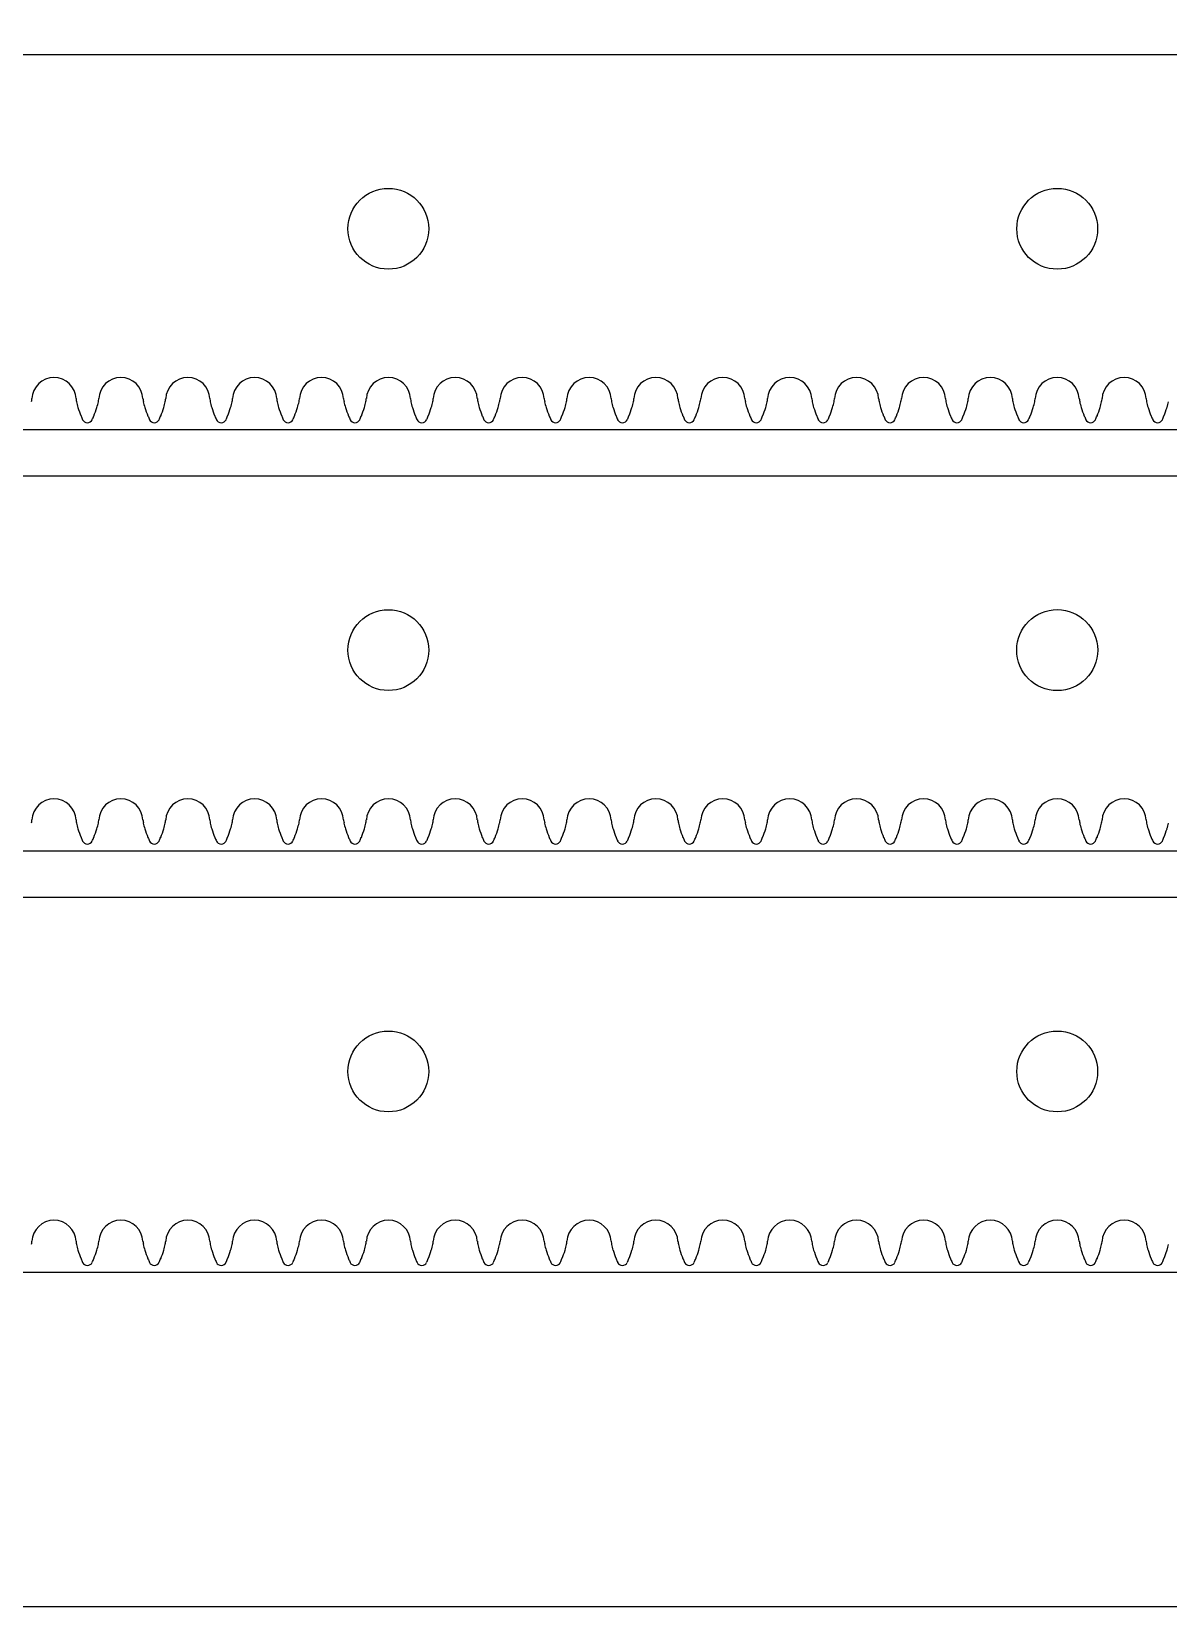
# Model space of a CAD drawing. Extents: x 0 to 800, y 0 to 400.
# Drawn here: x 168.3 to 253.3, y 0 to 117.7 of the extents above; entities that cross this region are included whole.
import ezdxf

# ---------------------------------------------------------------- set-up
doc = ezdxf.new("R2010")
doc.units = 0
doc.header["$MEASUREMENT"] = 0
for name, color, linetype in [('CUTOUT_5MM', 18, 'CONTINUOUS'), ('INSIDE_HOLES_5MM', 18, 'CONTINUOUS'), ('RACK_4MM', 18, 'CONTINUOUS')]:
    doc.layers.add(name, color=color, linetype=linetype)

msp = doc.modelspace()

# ---------------------------------------------------------------- linework, layer by layer
at = {"layer": 'CUTOUT_5MM'}
for p, q in [((744, 116), (46, 116)), ((46, 88), (744, 88)), ((744, 84.5), (46, 84.5)), ((46, 56.5), (744, 56.5)), ((744, 53), (46, 53)), ((46, 25), (744, 25))]:
    msp.add_line(p, q, dxfattribs=at)
at = {"layer": 'INSIDE_HOLES_5MM'}
for centre, radius in [((195, 103), 3.02), ((245, 103), 3.02), ((195, 71.5), 3.02), ((245, 71.5), 3.03), ((195, 40), 3.02), ((245, 40), 3.02)]:
    msp.add_circle(centre, radius, dxfattribs=at)
at = {"layer": 'RACK_4MM'}
for p, q in [((168.35, 90.26), (168.35, 90.31)), ((171.65, 90.31), (171.65, 90.26)), ((173.35, 90.26), (173.35, 90.31)), ((176.65, 90.31), (176.65, 90.26)), ((178.35, 90.26), (178.35, 90.31)), ((181.65, 90.31), (181.65, 90.26)), ((183.35, 90.26), (183.35, 90.31)), ((186.65, 90.31), (186.65, 90.26)), ((188.35, 90.26), (188.35, 90.31)), ((191.65, 90.31), (191.65, 90.26)), ((193.35, 90.26), (193.35, 90.31)), ((196.65, 90.31), (196.65, 90.26)), ((198.35, 90.26), (198.35, 90.31)), ((201.65, 90.31), (201.65, 90.26)), ((203.35, 90.26), (203.35, 90.31)), ((206.65, 90.31), (206.65, 90.26)), ((208.35, 90.26), (208.35, 90.31)), ((211.65, 90.31), (211.65, 90.26)), ((213.35, 90.26), (213.35, 90.31)), ((216.65, 90.31), (216.65, 90.26)), ((218.35, 90.26), (218.35, 90.31)), ((221.65, 90.31), (221.65, 90.26)), ((223.35, 90.26), (223.35, 90.31)), ((226.65, 90.31), (226.65, 90.26)), ((228.35, 90.26), (228.35, 90.31)), ((231.65, 90.31), (231.65, 90.26)), ((233.35, 90.26), (233.35, 90.31)), ((236.65, 90.31), (236.65, 90.26)), ((238.35, 90.26), (238.35, 90.31)), ((241.65, 90.31), (241.65, 90.26)), ((243.35, 90.26), (243.35, 90.31)), ((246.65, 90.31), (246.65, 90.26)), ((248.35, 90.26), (248.35, 90.31)), ((251.65, 90.31), (251.65, 90.26)), ((168.35, 58.76), (168.35, 58.81)), ((171.65, 58.81), (171.65, 58.76)), ((173.35, 58.76), (173.35, 58.81)), ((176.65, 58.81), (176.65, 58.76)), ((178.35, 58.76), (178.35, 58.81)), ((181.65, 58.81), (181.65, 58.76)), ((183.35, 58.76), (183.35, 58.81)), ((186.65, 58.81), (186.65, 58.76)), ((188.35, 58.76), (188.35, 58.81)), ((191.65, 58.81), (191.65, 58.76)), ((193.35, 58.76), (193.35, 58.81)), ((196.65, 58.81), (196.65, 58.76)), ((198.35, 58.76), (198.35, 58.81)), ((201.65, 58.81), (201.65, 58.76)), ((203.35, 58.76), (203.35, 58.81)), ((206.65, 58.81), (206.65, 58.76)), ((208.35, 58.76), (208.35, 58.81)), ((211.65, 58.81), (211.65, 58.76)), ((213.35, 58.76), (213.35, 58.81)), ((216.65, 58.81), (216.65, 58.76)), ((218.35, 58.76), (218.35, 58.81)), ((221.65, 58.81), (221.65, 58.76)), ((223.35, 58.76), (223.35, 58.81)), ((226.65, 58.81), (226.65, 58.76)), ((228.35, 58.76), (228.35, 58.81)), ((231.65, 58.81), (231.65, 58.76)), ((233.35, 58.76), (233.35, 58.81)), ((236.65, 58.81), (236.65, 58.76)), ((238.35, 58.76), (238.35, 58.81)), ((241.65, 58.81), (241.65, 58.76)), ((243.35, 58.76), (243.35, 58.81)), ((246.65, 58.81), (246.65, 58.76)), ((248.35, 58.76), (248.35, 58.81)), ((251.65, 58.81), (251.65, 58.76)), ((168.35, 27.26), (168.35, 27.31)), ((171.65, 27.31), (171.65, 27.26)), ((173.35, 27.26), (173.35, 27.31)), ((176.65, 27.31), (176.65, 27.26)), ((178.35, 27.26), (178.35, 27.31)), ((181.65, 27.31), (181.65, 27.26)), ((183.35, 27.26), (183.35, 27.31)), ((186.65, 27.31), (186.65, 27.26)), ((188.35, 27.26), (188.35, 27.31)), ((191.65, 27.31), (191.65, 27.26)), ((193.35, 27.26), (193.35, 27.31)), ((196.65, 27.31), (196.65, 27.26)), ((198.35, 27.26), (198.35, 27.31)), ((201.65, 27.31), (201.65, 27.26)), ((203.35, 27.26), (203.35, 27.31)), ((206.65, 27.31), (206.65, 27.26)), ((208.35, 27.26), (208.35, 27.31)), ((211.65, 27.31), (211.65, 27.26)), ((213.35, 27.26), (213.35, 27.31)), ((216.65, 27.31), (216.65, 27.26)), ((218.35, 27.26), (218.35, 27.31)), ((221.65, 27.31), (221.65, 27.26)), ((223.35, 27.26), (223.35, 27.31)), ((226.65, 27.31), (226.65, 27.26)), ((228.35, 27.26), (228.35, 27.31)), ((231.65, 27.31), (231.65, 27.26)), ((233.35, 27.26), (233.35, 27.31)), ((236.65, 27.31), (236.65, 27.26)), ((238.35, 27.26), (238.35, 27.31)), ((241.65, 27.31), (241.65, 27.26)), ((243.35, 27.26), (243.35, 27.31)), ((246.65, 27.31), (246.65, 27.26)), ((248.35, 27.26), (248.35, 27.31)), ((251.65, 27.31), (251.65, 27.26))]:
    msp.add_line(p, q, dxfattribs=at)
msp.add_lwpolyline([(0, 0), (800, 0), (800, 400), (0, 400)], close=True, dxfattribs=at)
for points in [[(745, 91.88), (745, 116), (45, 116), (45, 91.88)], [(745, 60.38), (745, 84.5), (45, 84.5), (45, 60.38)], [(745, 28.88), (745, 53), (45, 53), (45, 28.88)]]:
    msp.add_lwpolyline(points, dxfattribs=at)
for centre, radius, start, end in [((170, 90.23), 1.65, 2.4997, 177.5003), ((175, 90.23), 1.65, 2.4997, 177.5003), ((180, 90.23), 1.65, 2.4997, 177.5003), ((185, 90.23), 1.65, 2.4997, 177.5003), ((190, 90.23), 1.65, 2.4997, 177.5003), ((195, 90.23), 1.65, 2.4997, 177.5003), ((200, 90.23), 1.65, 2.4997, 177.5003), ((205, 90.23), 1.65, 2.4997, 177.5003), ((210, 90.23), 1.65, 2.4997, 177.5003), ((215, 90.23), 1.65, 2.4997, 177.5003), ((220, 90.23), 1.65, 2.4997, 177.5003), ((225, 90.23), 1.65, 2.4997, 177.5003), ((230, 90.23), 1.65, 2.4997, 177.5003), ((235, 90.23), 1.65, 2.4997, 177.5003), ((240, 90.23), 1.65, 2.4997, 177.5003), ((245, 90.23), 1.65, 2.4997, 177.5003), ((250, 90.23), 1.65, 2.4997, 177.5003), ((166.54, 90.46), 1.82, 347.897, 353.7115), ((173.88, 90.53), 2.24, 186.8377, 191.5538), ((176.08, 90.96), 4.49, 191.3933, 197.171), ((178.69, 91.77), 7.22, 197.1596, 202.5425), ((166.78, 91.6), 6.72, 337.259, 343.0389), ((167.5, 91.32), 5.95, 343.5387, 347.897), ((171.54, 90.46), 1.82, 347.897, 353.7115), ((178.88, 90.53), 2.24, 186.8377, 191.5538), ((181.08, 90.96), 4.49, 191.3933, 197.171), ((183.69, 91.77), 7.22, 197.1596, 202.5425), ((171.78, 91.6), 6.72, 337.259, 343.0389), ((172.5, 91.32), 5.95, 343.5387, 347.897), ((176.54, 90.46), 1.82, 347.897, 353.7115), ((183.88, 90.53), 2.24, 186.8377, 191.5538), ((186.08, 90.96), 4.49, 191.3933, 197.171), ((188.69, 91.77), 7.22, 197.1596, 202.5425), ((176.78, 91.6), 6.72, 337.259, 343.0389), ((177.5, 91.32), 5.95, 343.5387, 347.897), ((181.54, 90.46), 1.82, 347.897, 353.7115), ((188.88, 90.53), 2.24, 186.8377, 191.5538), ((191.08, 90.96), 4.49, 191.3933, 197.171), ((193.69, 91.77), 7.22, 197.1596, 202.5425), ((181.78, 91.6), 6.72, 337.259, 343.0389), ((182.5, 91.32), 5.95, 343.5387, 347.897), ((186.54, 90.46), 1.82, 347.897, 353.7115), ((193.88, 90.53), 2.24, 186.8377, 191.5538), ((196.08, 90.96), 4.49, 191.3933, 197.171), ((198.69, 91.77), 7.22, 197.1596, 202.5425), ((186.78, 91.6), 6.72, 337.259, 343.0389), ((187.5, 91.32), 5.95, 343.5387, 347.897), ((191.54, 90.46), 1.82, 347.897, 353.7115), ((198.88, 90.53), 2.24, 186.8377, 191.5538), ((201.08, 90.96), 4.49, 191.3933, 197.171), ((203.69, 91.77), 7.22, 197.1596, 202.5425), ((191.78, 91.6), 6.72, 337.259, 343.0389), ((192.5, 91.32), 5.95, 343.5387, 347.897), ((196.54, 90.46), 1.82, 347.897, 353.7115), ((203.88, 90.53), 2.24, 186.8377, 191.5538), ((206.08, 90.96), 4.49, 191.3933, 197.171), ((208.69, 91.77), 7.22, 197.1596, 202.5425), ((196.78, 91.6), 6.72, 337.259, 343.0389), ((197.5, 91.32), 5.95, 343.5387, 347.897), ((201.54, 90.46), 1.82, 347.897, 353.7115), ((208.88, 90.53), 2.24, 186.8377, 191.5538), ((211.08, 90.96), 4.49, 191.3933, 197.171), ((213.69, 91.77), 7.22, 197.1596, 202.5425), ((201.78, 91.6), 6.72, 337.259, 343.0389), ((202.5, 91.32), 5.95, 343.5387, 347.897), ((206.54, 90.46), 1.82, 347.897, 353.7115), ((213.88, 90.53), 2.24, 186.8377, 191.5538), ((216.08, 90.96), 4.49, 191.3933, 197.171), ((218.69, 91.77), 7.22, 197.1596, 202.5425), ((206.78, 91.6), 6.72, 337.259, 343.0389), ((207.5, 91.32), 5.95, 343.5387, 347.897), ((211.54, 90.46), 1.82, 347.897, 353.7115), ((218.88, 90.53), 2.24, 186.8377, 191.5538), ((221.08, 90.96), 4.49, 191.3933, 197.171), ((223.69, 91.77), 7.22, 197.1596, 202.5425), ((211.78, 91.6), 6.72, 337.259, 343.0389), ((212.5, 91.32), 5.95, 343.5387, 347.897), ((216.54, 90.46), 1.82, 347.897, 353.7115), ((223.88, 90.53), 2.24, 186.8377, 191.5538), ((226.08, 90.96), 4.49, 191.3933, 197.171), ((228.69, 91.77), 7.22, 197.1596, 202.5425), ((216.78, 91.6), 6.72, 337.259, 343.0389), ((217.5, 91.32), 5.95, 343.5387, 347.897), ((221.54, 90.46), 1.82, 347.897, 353.7115), ((228.88, 90.53), 2.24, 186.8377, 191.5538), ((231.08, 90.96), 4.49, 191.3933, 197.171), ((233.69, 91.77), 7.22, 197.1596, 202.5425), ((221.78, 91.6), 6.72, 337.259, 343.0389), ((222.5, 91.32), 5.95, 343.5387, 347.897), ((226.54, 90.46), 1.82, 347.897, 353.7115), ((233.88, 90.53), 2.24, 186.8377, 191.5538), ((236.08, 90.96), 4.49, 191.3933, 197.171), ((238.69, 91.77), 7.22, 197.1596, 202.5425), ((226.78, 91.6), 6.72, 337.259, 343.0389), ((227.5, 91.32), 5.95, 343.5387, 347.897), ((231.54, 90.46), 1.82, 347.897, 353.7115), ((238.88, 90.53), 2.24, 186.8377, 191.5538), ((241.08, 90.96), 4.49, 191.3933, 197.171), ((243.69, 91.77), 7.22, 197.1596, 202.5425), ((231.78, 91.6), 6.72, 337.259, 343.0389), ((232.5, 91.32), 5.95, 343.5387, 347.897), ((236.54, 90.46), 1.82, 347.897, 353.7115), ((243.88, 90.53), 2.24, 186.8377, 191.5538), ((246.08, 90.96), 4.49, 191.3933, 197.171), ((248.69, 91.77), 7.22, 197.1596, 202.5425), ((236.78, 91.6), 6.72, 337.259, 343.0389), ((237.5, 91.32), 5.95, 343.5387, 347.897), ((241.54, 90.46), 1.82, 347.897, 353.7115), ((248.88, 90.53), 2.24, 186.8377, 191.5538), ((251.08, 90.96), 4.49, 191.3933, 197.171), ((253.69, 91.77), 7.22, 197.1596, 202.5425), ((241.78, 91.6), 6.72, 337.259, 343.0389), ((242.5, 91.32), 5.95, 343.5387, 347.897), ((246.54, 90.46), 1.82, 347.897, 353.7115), ((253.88, 90.53), 2.24, 186.8377, 191.5538), ((256.08, 90.96), 4.49, 191.3933, 197.171), ((258.69, 91.77), 7.22, 197.1596, 202.5425), ((246.78, 91.6), 6.72, 337.259, 343.0389), ((247.5, 91.32), 5.95, 343.5387, 347.897), ((180.08, 92.34), 8.72, 202.5425, 204.4697), ((172.5, 88.89), 0.396, 204.3206, 335.6794), ((162.85, 93.25), 10.98, 335.7289, 337.259), ((185.08, 92.34), 8.72, 202.5425, 204.4697), ((177.5, 88.89), 0.396, 204.3206, 335.6794), ((167.85, 93.25), 10.98, 335.7289, 337.259), ((190.08, 92.34), 8.72, 202.5425, 204.4697), ((182.5, 88.89), 0.396, 204.3206, 335.6794), ((172.85, 93.25), 10.98, 335.7289, 337.259), ((195.08, 92.34), 8.72, 202.5425, 204.4697), ((187.5, 88.89), 0.396, 204.3206, 335.6794), ((177.85, 93.25), 10.98, 335.7289, 337.259), ((200.08, 92.34), 8.72, 202.5425, 204.4697), ((192.5, 88.89), 0.396, 204.3206, 335.6794), ((182.85, 93.25), 10.98, 335.7289, 337.259), ((205.08, 92.34), 8.72, 202.5425, 204.4697), ((197.5, 88.89), 0.396, 204.3206, 335.6794), ((187.85, 93.25), 10.98, 335.7289, 337.259), ((210.08, 92.34), 8.72, 202.5425, 204.4697), ((202.5, 88.89), 0.396, 204.3206, 335.6794), ((192.85, 93.25), 10.98, 335.7289, 337.259), ((215.08, 92.34), 8.72, 202.5425, 204.4697), ((207.5, 88.89), 0.396, 204.3206, 335.6794), ((197.85, 93.25), 10.98, 335.7289, 337.259), ((220.08, 92.34), 8.72, 202.5425, 204.4697), ((212.5, 88.89), 0.396, 204.3206, 335.6794), ((202.85, 93.25), 10.98, 335.7289, 337.259), ((225.08, 92.34), 8.72, 202.5425, 204.4697), ((217.5, 88.89), 0.396, 204.3206, 335.6794), ((207.85, 93.25), 10.98, 335.7289, 337.259), ((230.08, 92.34), 8.72, 202.5425, 204.4697), ((222.5, 88.89), 0.396, 204.3206, 335.6794), ((212.85, 93.25), 10.98, 335.7289, 337.259), ((235.08, 92.34), 8.72, 202.5425, 204.4697), ((227.5, 88.89), 0.396, 204.3206, 335.6794), ((217.85, 93.25), 10.98, 335.7289, 337.259), ((240.08, 92.34), 8.72, 202.5425, 204.4697), ((232.5, 88.89), 0.396, 204.3206, 335.6794), ((222.85, 93.25), 10.98, 335.7289, 337.259), ((245.08, 92.34), 8.72, 202.5425, 204.4697), ((237.5, 88.89), 0.396, 204.3206, 335.6794), ((227.85, 93.25), 10.98, 335.7289, 337.259), ((250.08, 92.34), 8.72, 202.5425, 204.4697), ((242.5, 88.89), 0.396, 204.3206, 335.6794), ((232.85, 93.25), 10.98, 335.7289, 337.259), ((255.08, 92.34), 8.72, 202.5425, 204.4697), ((247.5, 88.89), 0.396, 204.3206, 335.6794), ((237.85, 93.25), 10.98, 335.7289, 337.259), ((260.08, 92.34), 8.72, 202.5425, 204.4697), ((252.5, 88.89), 0.396, 204.3206, 335.6794), ((242.85, 93.25), 10.98, 335.7289, 337.259), ((170, 58.73), 1.65, 2.4997, 177.5003), ((175, 58.73), 1.65, 2.4997, 177.5003), ((180, 58.73), 1.65, 2.4997, 177.5003), ((185, 58.73), 1.65, 2.4997, 177.5003), ((190, 58.73), 1.65, 2.4997, 177.5003), ((195, 58.73), 1.65, 2.4997, 177.5003), ((200, 58.73), 1.65, 2.4997, 177.5003), ((205, 58.73), 1.65, 2.4997, 177.5003), ((210, 58.73), 1.65, 2.4997, 177.5003), ((215, 58.73), 1.65, 2.4997, 177.5003), ((220, 58.73), 1.65, 2.4997, 177.5003), ((225, 58.73), 1.65, 2.4997, 177.5003), ((230, 58.73), 1.65, 2.4997, 177.5003), ((235, 58.73), 1.65, 2.4997, 177.5003), ((240, 58.73), 1.65, 2.4997, 177.5003), ((245, 58.73), 1.65, 2.4997, 177.5003), ((250, 58.73), 1.65, 2.4997, 177.5003), ((166.54, 58.96), 1.82, 347.897, 353.7115), ((173.88, 59.03), 2.24, 186.8377, 191.5538), ((176.08, 59.46), 4.49, 191.3933, 197.171), ((178.69, 60.27), 7.22, 197.1596, 202.5425), ((166.78, 60.1), 6.72, 337.259, 343.0389), ((167.5, 59.82), 5.95, 343.5387, 347.897), ((171.54, 58.96), 1.82, 347.897, 353.7115), ((178.88, 59.03), 2.24, 186.8377, 191.5538), ((181.08, 59.46), 4.49, 191.3933, 197.171), ((183.69, 60.27), 7.22, 197.1596, 202.5425), ((171.78, 60.1), 6.72, 337.259, 343.0389), ((172.5, 59.82), 5.95, 343.5387, 347.897), ((176.54, 58.96), 1.82, 347.897, 353.7115), ((183.88, 59.03), 2.24, 186.8377, 191.5538), ((186.08, 59.46), 4.49, 191.3933, 197.171), ((188.69, 60.27), 7.22, 197.1596, 202.5425), ((176.78, 60.1), 6.72, 337.259, 343.0389), ((177.5, 59.82), 5.95, 343.5387, 347.897), ((181.54, 58.96), 1.82, 347.897, 353.7115), ((188.88, 59.03), 2.24, 186.8377, 191.5538), ((191.08, 59.46), 4.49, 191.3933, 197.171), ((193.69, 60.27), 7.22, 197.1596, 202.5425), ((181.78, 60.1), 6.72, 337.259, 343.0389), ((182.5, 59.82), 5.95, 343.5387, 347.897), ((186.54, 58.96), 1.82, 347.897, 353.7115), ((193.88, 59.03), 2.24, 186.8377, 191.5538), ((196.08, 59.46), 4.49, 191.3933, 197.171), ((198.69, 60.27), 7.22, 197.1596, 202.5425), ((186.78, 60.1), 6.72, 337.259, 343.0389), ((187.5, 59.82), 5.95, 343.5387, 347.897), ((191.54, 58.96), 1.82, 347.897, 353.7115), ((198.88, 59.03), 2.24, 186.8377, 191.5538), ((201.08, 59.46), 4.49, 191.3933, 197.171), ((203.69, 60.27), 7.22, 197.1596, 202.5425), ((191.78, 60.1), 6.72, 337.259, 343.0389), ((192.5, 59.82), 5.95, 343.5387, 347.897), ((196.54, 58.96), 1.82, 347.897, 353.7115), ((203.88, 59.03), 2.24, 186.8377, 191.5538), ((206.08, 59.46), 4.49, 191.3933, 197.171), ((208.69, 60.27), 7.22, 197.1596, 202.5425), ((196.78, 60.1), 6.72, 337.259, 343.0389), ((197.5, 59.82), 5.95, 343.5387, 347.897), ((201.54, 58.96), 1.82, 347.897, 353.7115), ((208.88, 59.03), 2.24, 186.8377, 191.5538), ((211.08, 59.46), 4.49, 191.3933, 197.171), ((213.69, 60.27), 7.22, 197.1596, 202.5425), ((201.78, 60.1), 6.72, 337.259, 343.0389), ((202.5, 59.82), 5.95, 343.5387, 347.897), ((206.54, 58.96), 1.82, 347.897, 353.7115), ((213.88, 59.03), 2.24, 186.8377, 191.5538), ((216.08, 59.46), 4.49, 191.3933, 197.171), ((218.69, 60.27), 7.22, 197.1596, 202.5425), ((206.78, 60.1), 6.72, 337.259, 343.0389), ((207.5, 59.82), 5.95, 343.5387, 347.897), ((211.54, 58.96), 1.82, 347.897, 353.7115), ((218.88, 59.03), 2.24, 186.8377, 191.5538), ((221.08, 59.46), 4.49, 191.3933, 197.171), ((223.69, 60.27), 7.22, 197.1596, 202.5425), ((211.78, 60.1), 6.72, 337.259, 343.0389), ((212.5, 59.82), 5.95, 343.5387, 347.897), ((216.54, 58.96), 1.82, 347.897, 353.7115), ((223.88, 59.03), 2.24, 186.8377, 191.5538), ((226.08, 59.46), 4.49, 191.3933, 197.171), ((228.69, 60.27), 7.22, 197.1596, 202.5425), ((216.78, 60.1), 6.72, 337.259, 343.0389), ((217.5, 59.82), 5.95, 343.5387, 347.897), ((221.54, 58.96), 1.82, 347.897, 353.7115), ((228.88, 59.03), 2.24, 186.8377, 191.5538), ((231.08, 59.46), 4.49, 191.3933, 197.171), ((233.69, 60.27), 7.22, 197.1596, 202.5425), ((221.78, 60.1), 6.72, 337.259, 343.0389), ((222.5, 59.82), 5.95, 343.5387, 347.897), ((226.54, 58.96), 1.82, 347.897, 353.7115), ((233.88, 59.03), 2.24, 186.8377, 191.5538), ((236.08, 59.46), 4.49, 191.3933, 197.171), ((238.69, 60.27), 7.22, 197.1596, 202.5425), ((226.78, 60.1), 6.72, 337.259, 343.0389), ((227.5, 59.82), 5.95, 343.5387, 347.897), ((231.54, 58.96), 1.82, 347.897, 353.7115), ((238.88, 59.03), 2.24, 186.8377, 191.5538), ((241.08, 59.46), 4.49, 191.3933, 197.171), ((243.69, 60.27), 7.22, 197.1596, 202.5425), ((231.78, 60.1), 6.72, 337.259, 343.0389), ((232.5, 59.82), 5.95, 343.5387, 347.897), ((236.54, 58.96), 1.82, 347.897, 353.7115), ((243.88, 59.03), 2.24, 186.8377, 191.5538), ((246.08, 59.46), 4.49, 191.3933, 197.171), ((248.69, 60.27), 7.22, 197.1596, 202.5425), ((236.78, 60.1), 6.72, 337.259, 343.0389), ((237.5, 59.82), 5.95, 343.5387, 347.897), ((241.54, 58.96), 1.82, 347.897, 353.7115), ((248.88, 59.03), 2.24, 186.8377, 191.5538), ((251.08, 59.46), 4.49, 191.3933, 197.171), ((253.69, 60.27), 7.22, 197.1596, 202.5425), ((241.78, 60.1), 6.72, 337.259, 343.0389), ((242.5, 59.82), 5.95, 343.5387, 347.897), ((246.54, 58.96), 1.82, 347.897, 353.7115), ((253.88, 59.03), 2.24, 186.8377, 191.5538), ((256.08, 59.46), 4.49, 191.3933, 197.171), ((258.69, 60.27), 7.22, 197.1596, 202.5425), ((246.78, 60.1), 6.72, 337.259, 343.0389), ((247.5, 59.82), 5.95, 343.5387, 347.897), ((180.08, 60.84), 8.72, 202.5425, 204.4697), ((172.5, 57.39), 0.396, 204.3206, 335.6794), ((162.85, 61.75), 10.98, 335.7289, 337.259), ((185.08, 60.84), 8.72, 202.5425, 204.4697), ((177.5, 57.39), 0.396, 204.3206, 335.6794), ((167.85, 61.75), 10.98, 335.7289, 337.259), ((190.08, 60.84), 8.72, 202.5425, 204.4697), ((182.5, 57.39), 0.396, 204.3206, 335.6794), ((172.85, 61.75), 10.98, 335.7289, 337.259), ((195.08, 60.84), 8.72, 202.5425, 204.4697), ((187.5, 57.39), 0.396, 204.3206, 335.6794), ((177.85, 61.75), 10.98, 335.7289, 337.259), ((200.08, 60.84), 8.72, 202.5425, 204.4697), ((192.5, 57.39), 0.396, 204.3206, 335.6794), ((182.85, 61.75), 10.98, 335.7289, 337.259), ((205.08, 60.84), 8.72, 202.5425, 204.4697), ((197.5, 57.39), 0.396, 204.3206, 335.6794), ((187.85, 61.75), 10.98, 335.7289, 337.259), ((210.08, 60.84), 8.72, 202.5425, 204.4697), ((202.5, 57.39), 0.396, 204.3206, 335.6794), ((192.85, 61.75), 10.98, 335.7289, 337.259), ((215.08, 60.84), 8.72, 202.5425, 204.4697), ((207.5, 57.39), 0.396, 204.3206, 335.6794), ((197.85, 61.75), 10.98, 335.7289, 337.259), ((220.08, 60.84), 8.72, 202.5425, 204.4697), ((212.5, 57.39), 0.396, 204.3206, 335.6794), ((202.85, 61.75), 10.98, 335.7289, 337.259), ((225.08, 60.84), 8.72, 202.5425, 204.4697), ((217.5, 57.39), 0.396, 204.3206, 335.6794), ((207.85, 61.75), 10.98, 335.7289, 337.259), ((230.08, 60.84), 8.72, 202.5425, 204.4697), ((222.5, 57.39), 0.396, 204.3206, 335.6794), ((212.85, 61.75), 10.98, 335.7289, 337.259), ((235.08, 60.84), 8.72, 202.5425, 204.4697), ((227.5, 57.39), 0.396, 204.3206, 335.6794), ((217.85, 61.75), 10.98, 335.7289, 337.259), ((240.08, 60.84), 8.72, 202.5425, 204.4697), ((232.5, 57.39), 0.396, 204.3206, 335.6794), ((222.85, 61.75), 10.98, 335.7289, 337.259), ((245.08, 60.84), 8.72, 202.5425, 204.4697), ((237.5, 57.39), 0.396, 204.3206, 335.6794), ((227.85, 61.75), 10.98, 335.7289, 337.259), ((250.08, 60.84), 8.72, 202.5425, 204.4697), ((242.5, 57.39), 0.396, 204.3206, 335.6794), ((232.85, 61.75), 10.98, 335.7289, 337.259), ((255.08, 60.84), 8.72, 202.5425, 204.4697), ((247.5, 57.39), 0.396, 204.3206, 335.6794), ((237.85, 61.75), 10.98, 335.7289, 337.259), ((260.08, 60.84), 8.72, 202.5425, 204.4697), ((252.5, 57.39), 0.396, 204.3206, 335.6794), ((242.85, 61.75), 10.98, 335.7289, 337.259), ((170, 27.23), 1.65, 2.4997, 177.5003), ((175, 27.23), 1.65, 2.4997, 177.5003), ((180, 27.23), 1.65, 2.4997, 177.5003), ((185, 27.23), 1.65, 2.4997, 177.5003), ((190, 27.23), 1.65, 2.4997, 177.5003), ((195, 27.23), 1.65, 2.4997, 177.5003), ((200, 27.23), 1.65, 2.4997, 177.5003), ((205, 27.23), 1.65, 2.4997, 177.5003), ((210, 27.23), 1.65, 2.4997, 177.5003), ((215, 27.23), 1.65, 2.4997, 177.5003), ((220, 27.23), 1.65, 2.4997, 177.5003), ((225, 27.23), 1.65, 2.4997, 177.5003), ((230, 27.23), 1.65, 2.4997, 177.5003), ((235, 27.23), 1.65, 2.4997, 177.5003), ((240, 27.23), 1.65, 2.4997, 177.5003), ((245, 27.23), 1.65, 2.4997, 177.5003), ((250, 27.23), 1.65, 2.4997, 177.5003), ((166.54, 27.46), 1.82, 347.897, 353.7115), ((173.88, 27.53), 2.24, 186.8377, 191.5538), ((171.54, 27.46), 1.82, 347.897, 353.7115), ((178.88, 27.53), 2.24, 186.8377, 191.5538), ((176.54, 27.46), 1.82, 347.897, 353.7115), ((183.88, 27.53), 2.24, 186.8377, 191.5538), ((181.54, 27.46), 1.82, 347.897, 353.7115), ((188.88, 27.53), 2.24, 186.8377, 191.5538), ((186.54, 27.46), 1.82, 347.897, 353.7115), ((193.88, 27.53), 2.24, 186.8377, 191.5538), ((191.54, 27.46), 1.82, 347.897, 353.7115), ((198.88, 27.53), 2.24, 186.8377, 191.5538), ((196.54, 27.46), 1.82, 347.897, 353.7115), ((203.88, 27.53), 2.24, 186.8377, 191.5538), ((201.54, 27.46), 1.82, 347.897, 353.7115), ((208.88, 27.53), 2.24, 186.8377, 191.5538), ((206.54, 27.46), 1.82, 347.897, 353.7115), ((213.88, 27.53), 2.24, 186.8377, 191.5538), ((211.54, 27.46), 1.82, 347.897, 353.7115), ((218.88, 27.53), 2.24, 186.8377, 191.5538), ((216.54, 27.46), 1.82, 347.897, 353.7115), ((223.88, 27.53), 2.24, 186.8377, 191.5538), ((221.54, 27.46), 1.82, 347.897, 353.7115), ((228.88, 27.53), 2.24, 186.8377, 191.5538), ((226.54, 27.46), 1.82, 347.897, 353.7115), ((233.88, 27.53), 2.24, 186.8377, 191.5538), ((231.54, 27.46), 1.82, 347.897, 353.7115), ((238.88, 27.53), 2.24, 186.8377, 191.5538), ((236.54, 27.46), 1.82, 347.897, 353.7115), ((243.88, 27.53), 2.24, 186.8377, 191.5538), ((241.54, 27.46), 1.82, 347.897, 353.7115), ((248.88, 27.53), 2.24, 186.8377, 191.5538), ((246.54, 27.46), 1.82, 347.897, 353.7115), ((253.88, 27.53), 2.24, 186.8377, 191.5538), ((176.08, 27.96), 4.49, 191.3933, 197.171), ((178.69, 28.77), 7.22, 197.1596, 202.5425), ((180.08, 29.34), 8.72, 202.5425, 204.4697), ((162.85, 30.25), 10.98, 335.7289, 337.259), ((166.78, 28.6), 6.72, 337.259, 343.0389), ((167.5, 28.32), 5.95, 343.5387, 347.897), ((181.08, 27.96), 4.49, 191.3933, 197.171), ((183.69, 28.77), 7.22, 197.1596, 202.5425), ((185.08, 29.34), 8.72, 202.5425, 204.4697), ((167.85, 30.25), 10.98, 335.7289, 337.259), ((171.78, 28.6), 6.72, 337.259, 343.0389), ((172.5, 28.32), 5.95, 343.5387, 347.897), ((186.08, 27.96), 4.49, 191.3933, 197.171), ((188.69, 28.77), 7.22, 197.1596, 202.5425), ((190.08, 29.34), 8.72, 202.5425, 204.4697), ((172.85, 30.25), 10.98, 335.7289, 337.259), ((176.78, 28.6), 6.72, 337.259, 343.0389), ((177.5, 28.32), 5.95, 343.5387, 347.897), ((191.08, 27.96), 4.49, 191.3933, 197.171), ((193.69, 28.77), 7.22, 197.1596, 202.5425), ((195.08, 29.34), 8.72, 202.5425, 204.4697), ((177.85, 30.25), 10.98, 335.7289, 337.259), ((181.78, 28.6), 6.72, 337.259, 343.0389), ((182.5, 28.32), 5.95, 343.5387, 347.897), ((196.08, 27.96), 4.49, 191.3933, 197.171), ((198.69, 28.77), 7.22, 197.1596, 202.5425), ((200.08, 29.34), 8.72, 202.5425, 204.4697), ((182.85, 30.25), 10.98, 335.7289, 337.259), ((186.78, 28.6), 6.72, 337.259, 343.0389), ((187.5, 28.32), 5.95, 343.5387, 347.897), ((201.08, 27.96), 4.49, 191.3933, 197.171), ((203.69, 28.77), 7.22, 197.1596, 202.5425), ((205.08, 29.34), 8.72, 202.5425, 204.4697), ((187.85, 30.25), 10.98, 335.7289, 337.259), ((191.78, 28.6), 6.72, 337.259, 343.0389), ((192.5, 28.32), 5.95, 343.5387, 347.897), ((206.08, 27.96), 4.49, 191.3933, 197.171), ((208.69, 28.77), 7.22, 197.1596, 202.5425), ((210.08, 29.34), 8.72, 202.5425, 204.4697), ((192.85, 30.25), 10.98, 335.7289, 337.259), ((196.78, 28.6), 6.72, 337.259, 343.0389), ((197.5, 28.32), 5.95, 343.5387, 347.897), ((211.08, 27.96), 4.49, 191.3933, 197.171), ((213.69, 28.77), 7.22, 197.1596, 202.5425), ((215.08, 29.34), 8.72, 202.5425, 204.4697), ((197.85, 30.25), 10.98, 335.7289, 337.259), ((201.78, 28.6), 6.72, 337.259, 343.0389), ((202.5, 28.32), 5.95, 343.5387, 347.897), ((216.08, 27.96), 4.49, 191.3933, 197.171), ((218.69, 28.77), 7.22, 197.1596, 202.5425), ((220.08, 29.34), 8.72, 202.5425, 204.4697), ((202.85, 30.25), 10.98, 335.7289, 337.259), ((206.78, 28.6), 6.72, 337.259, 343.0389), ((207.5, 28.32), 5.95, 343.5387, 347.897), ((221.08, 27.96), 4.49, 191.3933, 197.171), ((223.69, 28.77), 7.22, 197.1596, 202.5425), ((225.08, 29.34), 8.72, 202.5425, 204.4697), ((207.85, 30.25), 10.98, 335.7289, 337.259), ((211.78, 28.6), 6.72, 337.259, 343.0389), ((212.5, 28.32), 5.95, 343.5387, 347.897), ((226.08, 27.96), 4.49, 191.3933, 197.171), ((228.69, 28.77), 7.22, 197.1596, 202.5425), ((230.08, 29.34), 8.72, 202.5425, 204.4697), ((212.85, 30.25), 10.98, 335.7289, 337.259), ((216.78, 28.6), 6.72, 337.259, 343.0389), ((217.5, 28.32), 5.95, 343.5387, 347.897), ((231.08, 27.96), 4.49, 191.3933, 197.171), ((233.69, 28.77), 7.22, 197.1596, 202.5425), ((235.08, 29.34), 8.72, 202.5425, 204.4697), ((217.85, 30.25), 10.98, 335.7289, 337.259), ((221.78, 28.6), 6.72, 337.259, 343.0389), ((222.5, 28.32), 5.95, 343.5387, 347.897), ((236.08, 27.96), 4.49, 191.3933, 197.171), ((238.69, 28.77), 7.22, 197.1596, 202.5425), ((240.08, 29.34), 8.72, 202.5425, 204.4697), ((222.85, 30.25), 10.98, 335.7289, 337.259), ((226.78, 28.6), 6.72, 337.259, 343.0389), ((227.5, 28.32), 5.95, 343.5387, 347.897), ((241.08, 27.96), 4.49, 191.3933, 197.171), ((243.69, 28.77), 7.22, 197.1596, 202.5425), ((245.08, 29.34), 8.72, 202.5425, 204.4697), ((227.85, 30.25), 10.98, 335.7289, 337.259), ((231.78, 28.6), 6.72, 337.259, 343.0389), ((232.5, 28.32), 5.95, 343.5387, 347.897), ((246.08, 27.96), 4.49, 191.3933, 197.171), ((248.69, 28.77), 7.22, 197.1596, 202.5425), ((250.08, 29.34), 8.72, 202.5425, 204.4697), ((232.85, 30.25), 10.98, 335.7289, 337.259), ((236.78, 28.6), 6.72, 337.259, 343.0389), ((237.5, 28.32), 5.95, 343.5387, 347.897), ((251.08, 27.96), 4.49, 191.3933, 197.171), ((253.69, 28.77), 7.22, 197.1596, 202.5425), ((255.08, 29.34), 8.72, 202.5425, 204.4697), ((237.85, 30.25), 10.98, 335.7289, 337.259), ((241.78, 28.6), 6.72, 337.259, 343.0389), ((242.5, 28.32), 5.95, 343.5387, 347.897), ((256.08, 27.96), 4.49, 191.3933, 197.171), ((258.69, 28.77), 7.22, 197.1596, 202.5425), ((260.08, 29.34), 8.72, 202.5425, 204.4697), ((242.85, 30.25), 10.98, 335.7289, 337.259), ((246.78, 28.6), 6.72, 337.259, 343.0389), ((247.5, 28.32), 5.95, 343.5387, 347.897), ((172.5, 25.89), 0.396, 204.3206, 335.6794), ((177.5, 25.89), 0.396, 204.3206, 335.6794), ((182.5, 25.89), 0.396, 204.3206, 335.6794), ((187.5, 25.89), 0.396, 204.3206, 335.6794), ((192.5, 25.89), 0.396, 204.3206, 335.6794), ((197.5, 25.89), 0.396, 204.3206, 335.6794), ((202.5, 25.89), 0.396, 204.3206, 335.6794), ((207.5, 25.89), 0.396, 204.3206, 335.6794), ((212.5, 25.89), 0.396, 204.3206, 335.6794), ((217.5, 25.89), 0.396, 204.3206, 335.6794), ((222.5, 25.89), 0.396, 204.3206, 335.6794), ((227.5, 25.89), 0.396, 204.3206, 335.6794), ((232.5, 25.89), 0.396, 204.3206, 335.6794), ((237.5, 25.89), 0.396, 204.3206, 335.6794), ((242.5, 25.89), 0.396, 204.3206, 335.6794), ((247.5, 25.89), 0.396, 204.3206, 335.6794), ((252.5, 25.89), 0.396, 204.3206, 335.6794)]:
    msp.add_arc(centre, radius, start, end, dxfattribs=at)

doc.saveas('drawing.dxf')
